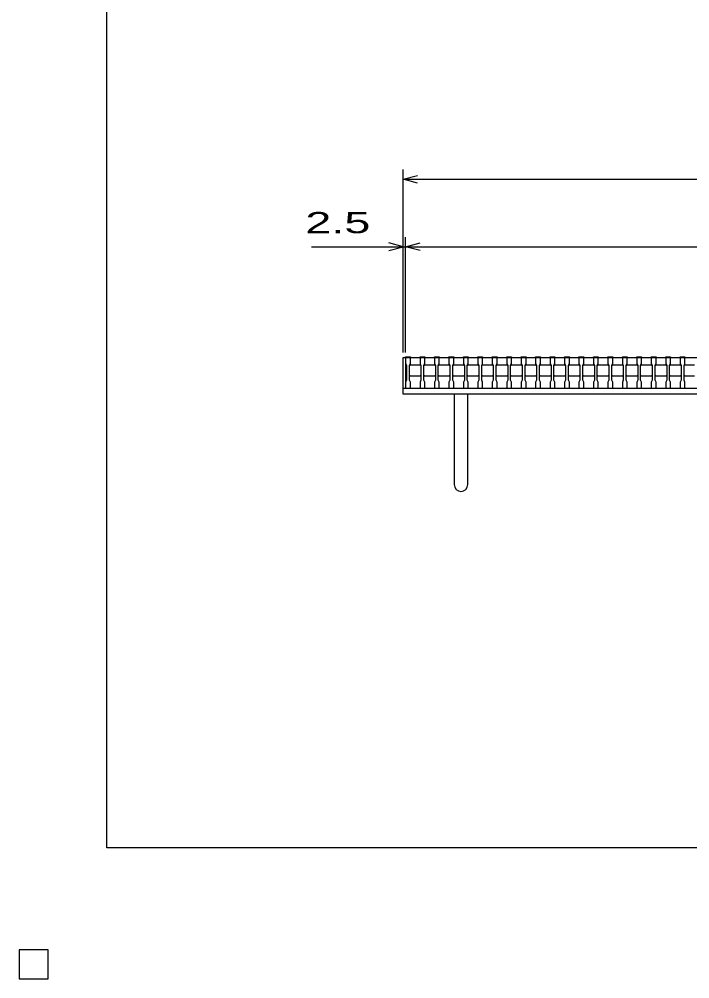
# Model space of a CAD drawing. Units: millimetres, scale not verified. Extents: x -1820 to 1731, y -1282 to 1054.
# Drawn here: x -1820 to -1124, y -1282 to -286 of the extents above; entities that cross this region are included whole.
import ezdxf
from ezdxf.enums import TextEntityAlignment as Align

# ---------------------------------------------------------------- set-up
doc = ezdxf.new("R2010")
doc.units = ezdxf.units.MM
doc.header["$LTSCALE"] = 10
for name, color, linetype, lineweight in [('0_2', 150, 'Continuous', 25), ('16', 3, 'Continuous', 25), ('19', 6, 'Continuous', 25), ('22', 4, 'Continuous', 25), ('24', 2, 'Continuous', 25)]:
    doc.layers.add(name, color=color, linetype=linetype, lineweight=lineweight)
doc.styles.add('ベクトル', font='')
doc.styles.get('ベクトル').set_extended_font_data('ベクトル')

msp = doc.modelspace()

# ---------------------------------------------------------------- linework, layer by layer
at = {"layer": '0_2'}
for p, q in [((-1729, -1146.5), (-1729, 1053.5)), ((1731, -1146.5), (-1729, -1146.5)), ((-1790, -1252.5), (-1820, -1252.5)), ((-1820, -1252.5), (-1820, -1282.5)), ((-1790, -1252.5), (-1820, -1252.5)), ((-1820, -1252.5), (-1820, -1282.5)), ((-1790, -1252.5), (-1820, -1252.5)), ((-1820, -1252.5), (-1820, -1282.5)), ((-1790, -1252.5), (-1820, -1252.5)), ((-1820, -1252.5), (-1820, -1282.5)), ((-1790, -1252.5), (-1820, -1252.5)), ((-1820, -1252.5), (-1820, -1282.5)), ((-1790, -1282.5), (-1790, -1252.5)), ((-1790, -1282.5), (-1790, -1252.5)), ((-1790, -1282.5), (-1790, -1252.5)), ((-1790, -1282.5), (-1790, -1252.5)), ((-1790, -1282.5), (-1790, -1252.5)), ((-1820, -1282.5), (-1790, -1282.5)), ((-1820, -1282.5), (-1790, -1282.5)), ((-1820, -1282.5), (-1790, -1282.5)), ((-1820, -1282.5), (-1790, -1282.5)), ((-1820, -1282.5), (-1790, -1282.5))]:
    msp.add_line(p, q, dxfattribs=at)
at = {"layer": '16'}
for p, q in [((-1419, -636.8), (-1414, -636.8)), ((-1419, -637.5), (-1419, -636.8)), ((-1419, -637.5), (-1419, -644)), ((-1414, -637.5), (-1419, -637.5)), ((-1419, -637.5), (-1419, -669.5)), ((-1419, -637.5), (-424, -637.5)), ((-1414, -636.8), (-1414, -637.5)), ((-1414, -644), (-1414, -637.5)), ((-1404, -636.8), (-1399, -636.8)), ((-1404, -637.5), (-1404, -636.8)), ((-1404, -637.5), (-1404, -644)), ((-1399, -637.5), (-1404, -637.5)), ((-1399, -636.8), (-1399, -637.5)), ((-1399, -644), (-1399, -637.5)), ((-1389, -636.8), (-1384, -636.8)), ((-1389, -637.5), (-1389, -636.8)), ((-1389, -637.5), (-1389, -644)), ((-1384, -637.5), (-1389, -637.5)), ((-1384, -636.8), (-1384, -637.5)), ((-1384, -644), (-1384, -637.5)), ((-1374, -636.8), (-1369, -636.8)), ((-1374, -637.5), (-1374, -636.8)), ((-1374, -637.5), (-1374, -644)), ((-1369, -637.5), (-1374, -637.5)), ((-1369, -636.8), (-1369, -637.5)), ((-1369, -644), (-1369, -637.5)), ((-1359, -636.8), (-1354, -636.8)), ((-1359, -637.5), (-1359, -636.8)), ((-1359, -637.5), (-1359, -644)), ((-1354, -637.5), (-1359, -637.5)), ((-1354, -636.8), (-1354, -637.5)), ((-1354, -644), (-1354, -637.5)), ((-1344, -636.8), (-1339, -636.8)), ((-1344, -637.5), (-1344, -636.8)), ((-1344, -637.5), (-1344, -644)), ((-1339, -637.5), (-1344, -637.5)), ((-1339, -636.8), (-1339, -637.5)), ((-1339, -644), (-1339, -637.5)), ((-1329, -636.8), (-1324, -636.8)), ((-1329, -637.5), (-1329, -636.8)), ((-1329, -637.5), (-1329, -644)), ((-1324, -637.5), (-1329, -637.5)), ((-1324, -636.8), (-1324, -637.5)), ((-1324, -644), (-1324, -637.5)), ((-1314, -636.8), (-1309, -636.8)), ((-1314, -637.5), (-1314, -636.8)), ((-1314, -637.5), (-1314, -644)), ((-1309, -637.5), (-1314, -637.5)), ((-1309, -636.8), (-1309, -637.5)), ((-1309, -644), (-1309, -637.5)), ((-1299, -636.8), (-1294, -636.8)), ((-1299, -637.5), (-1299, -636.8)), ((-1299, -637.5), (-1299, -644)), ((-1294, -637.5), (-1299, -637.5)), ((-1294, -636.8), (-1294, -637.5)), ((-1294, -644), (-1294, -637.5)), ((-1284, -636.8), (-1279, -636.8)), ((-1284, -637.5), (-1284, -636.8)), ((-1284, -637.5), (-1284, -644)), ((-1279, -637.5), (-1284, -637.5)), ((-1279, -636.8), (-1279, -637.5)), ((-1279, -644), (-1279, -637.5)), ((-1269, -636.8), (-1264, -636.8)), ((-1269, -637.5), (-1269, -636.8)), ((-1269, -637.5), (-1269, -644)), ((-1264, -637.5), (-1269, -637.5)), ((-1264, -636.8), (-1264, -637.5)), ((-1264, -644), (-1264, -637.5)), ((-1254, -636.8), (-1249, -636.8)), ((-1254, -637.5), (-1254, -636.8)), ((-1254, -637.5), (-1254, -644)), ((-1249, -637.5), (-1254, -637.5)), ((-1249, -636.8), (-1249, -637.5)), ((-1249, -644), (-1249, -637.5)), ((-1239, -636.8), (-1234, -636.8)), ((-1239, -637.5), (-1239, -636.8)), ((-1239, -637.5), (-1239, -644)), ((-1234, -637.5), (-1239, -637.5)), ((-1234, -636.8), (-1234, -637.5)), ((-1234, -644), (-1234, -637.5)), ((-1224, -636.8), (-1219, -636.8)), ((-1224, -637.5), (-1224, -636.8)), ((-1224, -637.5), (-1224, -644)), ((-1219, -637.5), (-1224, -637.5)), ((-1219, -636.8), (-1219, -637.5)), ((-1219, -644), (-1219, -637.5)), ((-1209, -636.8), (-1204, -636.8)), ((-1209, -637.5), (-1209, -636.8)), ((-1209, -637.5), (-1209, -644)), ((-1204, -637.5), (-1209, -637.5)), ((-1204, -636.8), (-1204, -637.5)), ((-1204, -644), (-1204, -637.5)), ((-1194, -636.8), (-1189, -636.8)), ((-1194, -637.5), (-1194, -636.8)), ((-1194, -637.5), (-1194, -644)), ((-1189, -637.5), (-1194, -637.5)), ((-1189, -636.8), (-1189, -637.5)), ((-1189, -644), (-1189, -637.5)), ((-1179, -636.8), (-1174, -636.8)), ((-1179, -637.5), (-1179, -636.8)), ((-1179, -637.5), (-1179, -644)), ((-1174, -637.5), (-1179, -637.5)), ((-1174, -636.8), (-1174, -637.5)), ((-1174, -644), (-1174, -637.5)), ((-1164, -636.8), (-1159, -636.8)), ((-1164, -637.5), (-1164, -636.8)), ((-1164, -637.5), (-1164, -644)), ((-1159, -637.5), (-1164, -637.5)), ((-1159, -636.8), (-1159, -637.5)), ((-1159, -644), (-1159, -637.5)), ((-1149, -636.8), (-1144, -636.8)), ((-1149, -637.5), (-1149, -636.8)), ((-1149, -637.5), (-1149, -644)), ((-1144, -637.5), (-1149, -637.5)), ((-1144, -636.8), (-1144, -637.5)), ((-1144, -644), (-1144, -637.5)), ((-1134, -636.8), (-1129, -636.8)), ((-1134, -637.5), (-1134, -636.8)), ((-1134, -637.5), (-1134, -644)), ((-1129, -637.5), (-1134, -637.5)), ((-1129, -636.8), (-1129, -637.5)), ((-1129, -644), (-1129, -637.5)), ((-1419, -644), (-1418, -646)), ((-1418, -646), (-1418, -661)), ((-1415, -646), (-1414, -644)), ((-1415, -646), (-1414, -645)), ((-1415, -661), (-1415, -646)), ((-1414, -645), (-1404, -645)), ((-1404, -644), (-1403, -646)), ((-1404, -645), (-1403, -646)), ((-1403, -646), (-1403, -661)), ((-1400, -646), (-1399, -644)), ((-1400, -646), (-1399, -645)), ((-1400, -661), (-1400, -646)), ((-1399, -645), (-1389, -645)), ((-1389, -644), (-1388, -646)), ((-1389, -645), (-1388, -646)), ((-1388, -646), (-1388, -661)), ((-1385, -646), (-1384, -644)), ((-1385, -646), (-1384, -645)), ((-1385, -661), (-1385, -646)), ((-1384, -645), (-1374, -645)), ((-1374, -644), (-1373, -646)), ((-1374, -645), (-1373, -646)), ((-1373, -646), (-1373, -661)), ((-1370, -646), (-1369, -644)), ((-1370, -646), (-1369, -645)), ((-1370, -661), (-1370, -646)), ((-1369, -645), (-1359, -645)), ((-1359, -644), (-1358, -646)), ((-1359, -645), (-1358, -646)), ((-1358, -646), (-1358, -661)), ((-1355, -646), (-1354, -644)), ((-1355, -646), (-1354, -645)), ((-1355, -661), (-1355, -646)), ((-1354, -645), (-1344, -645)), ((-1344, -644), (-1343, -646)), ((-1344, -645), (-1343, -646)), ((-1343, -646), (-1343, -661)), ((-1340, -646), (-1339, -644)), ((-1340, -646), (-1339, -645)), ((-1340, -661), (-1340, -646)), ((-1339, -645), (-1329, -645)), ((-1329, -644), (-1328, -646)), ((-1329, -645), (-1328, -646)), ((-1328, -646), (-1328, -661)), ((-1325, -646), (-1324, -644)), ((-1325, -646), (-1324, -645)), ((-1325, -661), (-1325, -646)), ((-1324, -645), (-1314, -645)), ((-1314, -644), (-1313, -646)), ((-1314, -645), (-1313, -646)), ((-1313, -646), (-1313, -661)), ((-1310, -646), (-1309, -644)), ((-1310, -646), (-1309, -645)), ((-1310, -661), (-1310, -646)), ((-1309, -645), (-1299, -645)), ((-1299, -644), (-1298, -646)), ((-1299, -645), (-1298, -646)), ((-1298, -646), (-1298, -661)), ((-1295, -646), (-1294, -644)), ((-1295, -646), (-1294, -645)), ((-1295, -661), (-1295, -646)), ((-1294, -645), (-1284, -645)), ((-1284, -644), (-1283, -646)), ((-1284, -645), (-1283, -646)), ((-1283, -646), (-1283, -661)), ((-1280, -646), (-1279, -644)), ((-1280, -646), (-1279, -645)), ((-1280, -661), (-1280, -646)), ((-1279, -645), (-1269, -645)), ((-1269, -644), (-1268, -646)), ((-1269, -645), (-1268, -646)), ((-1268, -646), (-1268, -661)), ((-1265, -646), (-1264, -644)), ((-1265, -646), (-1264, -645)), ((-1265, -661), (-1265, -646)), ((-1264, -645), (-1254, -645)), ((-1254, -644), (-1253, -646)), ((-1254, -645), (-1253, -646)), ((-1253, -646), (-1253, -661)), ((-1250, -646), (-1249, -644)), ((-1250, -646), (-1249, -645)), ((-1250, -661), (-1250, -646)), ((-1249, -645), (-1239, -645)), ((-1239, -644), (-1238, -646)), ((-1239, -645), (-1238, -646)), ((-1238, -646), (-1238, -661)), ((-1235, -646), (-1234, -644)), ((-1235, -646), (-1234, -645)), ((-1235, -661), (-1235, -646)), ((-1234, -645), (-1224, -645)), ((-1224, -644), (-1223, -646)), ((-1224, -645), (-1223, -646)), ((-1223, -646), (-1223, -661)), ((-1220, -646), (-1219, -644)), ((-1220, -646), (-1219, -645)), ((-1220, -661), (-1220, -646)), ((-1219, -645), (-1209, -645)), ((-1209, -644), (-1208, -646)), ((-1209, -645), (-1208, -646)), ((-1208, -646), (-1208, -661)), ((-1205, -646), (-1204, -644)), ((-1205, -646), (-1204, -645)), ((-1205, -661), (-1205, -646)), ((-1204, -645), (-1194, -645)), ((-1194, -644), (-1193, -646)), ((-1194, -645), (-1193, -646)), ((-1193, -646), (-1193, -661)), ((-1190, -646), (-1189, -644)), ((-1190, -646), (-1189, -645)), ((-1190, -661), (-1190, -646)), ((-1189, -645), (-1179, -645)), ((-1179, -644), (-1178, -646)), ((-1179, -645), (-1178, -646)), ((-1178, -646), (-1178, -661)), ((-1175, -646), (-1174, -644)), ((-1175, -646), (-1174, -645)), ((-1175, -661), (-1175, -646)), ((-1174, -645), (-1164, -645)), ((-1164, -644), (-1163, -646)), ((-1164, -645), (-1163, -646)), ((-1163, -646), (-1163, -661)), ((-1160, -646), (-1159, -644)), ((-1160, -646), (-1159, -645)), ((-1160, -661), (-1160, -646)), ((-1159, -645), (-1149, -645)), ((-1149, -644), (-1148, -646)), ((-1149, -645), (-1148, -646)), ((-1148, -646), (-1148, -661)), ((-1145, -646), (-1144, -644)), ((-1145, -646), (-1144, -645)), ((-1145, -661), (-1145, -646)), ((-1144, -645), (-1134, -645)), ((-1134, -644), (-1133, -646)), ((-1134, -645), (-1133, -646)), ((-1133, -646), (-1133, -661)), ((-1130, -646), (-1129, -644)), ((-1130, -646), (-1129, -645)), ((-1130, -661), (-1130, -646)), ((-1129, -645), (-1119, -645)), ((-1414, -657), (-1415, -656)), ((-1404, -657), (-1414, -657)), ((-1403, -656), (-1404, -657)), ((-1399, -657), (-1400, -656)), ((-1389, -657), (-1399, -657)), ((-1388, -656), (-1389, -657)), ((-1384, -657), (-1385, -656)), ((-1374, -657), (-1384, -657)), ((-1373, -656), (-1374, -657)), ((-1369, -657), (-1370, -656)), ((-1359, -657), (-1369, -657)), ((-1358, -656), (-1359, -657)), ((-1354, -657), (-1355, -656)), ((-1344, -657), (-1354, -657)), ((-1343, -656), (-1344, -657)), ((-1339, -657), (-1340, -656)), ((-1329, -657), (-1339, -657)), ((-1328, -656), (-1329, -657)), ((-1324, -657), (-1325, -656)), ((-1314, -657), (-1324, -657)), ((-1313, -656), (-1314, -657)), ((-1309, -657), (-1310, -656)), ((-1299, -657), (-1309, -657)), ((-1298, -656), (-1299, -657)), ((-1294, -657), (-1295, -656)), ((-1284, -657), (-1294, -657)), ((-1283, -656), (-1284, -657)), ((-1279, -657), (-1280, -656)), ((-1269, -657), (-1279, -657)), ((-1268, -656), (-1269, -657)), ((-1264, -657), (-1265, -656)), ((-1254, -657), (-1264, -657)), ((-1253, -656), (-1254, -657)), ((-1249, -657), (-1250, -656)), ((-1239, -657), (-1249, -657)), ((-1238, -656), (-1239, -657)), ((-1234, -657), (-1235, -656)), ((-1224, -657), (-1234, -657)), ((-1223, -656), (-1224, -657)), ((-1219, -657), (-1220, -656)), ((-1209, -657), (-1219, -657)), ((-1208, -656), (-1209, -657)), ((-1204, -657), (-1205, -656)), ((-1194, -657), (-1204, -657)), ((-1193, -656), (-1194, -657)), ((-1189, -657), (-1190, -656)), ((-1179, -657), (-1189, -657)), ((-1178, -656), (-1179, -657)), ((-1174, -657), (-1175, -656)), ((-1164, -657), (-1174, -657)), ((-1163, -656), (-1164, -657)), ((-1159, -657), (-1160, -656)), ((-1149, -657), (-1159, -657)), ((-1148, -656), (-1149, -657)), ((-1144, -657), (-1145, -656)), ((-1134, -657), (-1144, -657)), ((-1133, -656), (-1134, -657)), ((-1129, -657), (-1130, -656)), ((-1119, -657), (-1129, -657)), ((-1418, -661), (-1419, -663)), ((-1419, -663), (-1419, -669.5)), ((-1414, -663), (-1415, -661)), ((-1414, -669.5), (-1414, -663)), ((-1403, -661), (-1404, -663)), ((-1404, -663), (-1404, -669.5)), ((-1399, -663), (-1400, -661)), ((-1399, -669.5), (-1399, -663)), ((-1388, -661), (-1389, -663)), ((-1389, -663), (-1389, -669.5)), ((-1384, -663), (-1385, -661)), ((-1384, -669.5), (-1384, -663)), ((-1373, -661), (-1374, -663)), ((-1374, -663), (-1374, -669.5)), ((-1369, -663), (-1370, -661)), ((-1369, -669.5), (-1369, -663)), ((-1358, -661), (-1359, -663)), ((-1359, -663), (-1359, -669.5)), ((-1354, -663), (-1355, -661)), ((-1354, -669.5), (-1354, -663)), ((-1343, -661), (-1344, -663)), ((-1344, -663), (-1344, -669.5)), ((-1339, -663), (-1340, -661)), ((-1339, -669.5), (-1339, -663)), ((-1328, -661), (-1329, -663)), ((-1329, -663), (-1329, -669.5)), ((-1324, -663), (-1325, -661)), ((-1324, -669.5), (-1324, -663)), ((-1313, -661), (-1314, -663)), ((-1314, -663), (-1314, -669.5)), ((-1309, -663), (-1310, -661)), ((-1309, -669.5), (-1309, -663)), ((-1298, -661), (-1299, -663)), ((-1299, -663), (-1299, -669.5)), ((-1294, -663), (-1295, -661)), ((-1294, -669.5), (-1294, -663)), ((-1283, -661), (-1284, -663)), ((-1284, -663), (-1284, -669.5)), ((-1279, -663), (-1280, -661)), ((-1279, -669.5), (-1279, -663)), ((-1268, -661), (-1269, -663)), ((-1269, -663), (-1269, -669.5)), ((-1264, -663), (-1265, -661)), ((-1264, -669.5), (-1264, -663)), ((-1253, -661), (-1254, -663)), ((-1254, -663), (-1254, -669.5)), ((-1249, -663), (-1250, -661)), ((-1249, -669.5), (-1249, -663)), ((-1238, -661), (-1239, -663)), ((-1239, -663), (-1239, -669.5)), ((-1234, -663), (-1235, -661)), ((-1234, -669.5), (-1234, -663)), ((-1223, -661), (-1224, -663)), ((-1224, -663), (-1224, -669.5)), ((-1219, -663), (-1220, -661)), ((-1219, -669.5), (-1219, -663)), ((-1208, -661), (-1209, -663)), ((-1209, -663), (-1209, -669.5)), ((-1204, -663), (-1205, -661)), ((-1204, -669.5), (-1204, -663)), ((-1193, -661), (-1194, -663)), ((-1194, -663), (-1194, -669.5)), ((-1189, -663), (-1190, -661)), ((-1189, -669.5), (-1189, -663)), ((-1178, -661), (-1179, -663)), ((-1179, -663), (-1179, -669.5)), ((-1174, -663), (-1175, -661)), ((-1174, -669.5), (-1174, -663)), ((-1163, -661), (-1164, -663)), ((-1164, -663), (-1164, -669.5)), ((-1159, -663), (-1160, -661)), ((-1159, -669.5), (-1159, -663)), ((-1148, -661), (-1149, -663)), ((-1149, -663), (-1149, -669.5)), ((-1144, -663), (-1145, -661)), ((-1144, -669.5), (-1144, -663)), ((-1133, -661), (-1134, -663)), ((-1134, -663), (-1134, -669.5)), ((-1129, -663), (-1130, -661)), ((-1129, -669.5), (-1129, -663)), ((-1419, -669.5), (-1414, -669.5)), ((-1419, -669.5), (-424, -669.5)), ((-1404, -669.5), (-1399, -669.5)), ((-1389, -669.5), (-1384, -669.5)), ((-1374, -669.5), (-1369, -669.5)), ((-1359, -669.5), (-1354, -669.5)), ((-1344, -669.5), (-1339, -669.5)), ((-1329, -669.5), (-1324, -669.5)), ((-1314, -669.5), (-1309, -669.5)), ((-1299, -669.5), (-1294, -669.5)), ((-1284, -669.5), (-1279, -669.5)), ((-1269, -669.5), (-1264, -669.5)), ((-1254, -669.5), (-1249, -669.5)), ((-1239, -669.5), (-1234, -669.5)), ((-1224, -669.5), (-1219, -669.5)), ((-1209, -669.5), (-1204, -669.5)), ((-1194, -669.5), (-1189, -669.5)), ((-1179, -669.5), (-1174, -669.5)), ((-1164, -669.5), (-1159, -669.5)), ((-1149, -669.5), (-1144, -669.5)), ((-1134, -669.5), (-1129, -669.5)), ((-1790, -1252.5), (-1820, -1252.5)), ((-1820, -1252.5), (-1820, -1282.5)), ((-1790, -1252.5), (-1820, -1252.5)), ((-1820, -1252.5), (-1820, -1282.5)), ((-1790, -1252.5), (-1820, -1252.5)), ((-1820, -1252.5), (-1820, -1282.5)), ((-1790, -1252.5), (-1820, -1252.5)), ((-1820, -1252.5), (-1820, -1282.5)), ((-1790, -1252.5), (-1820, -1252.5)), ((-1820, -1252.5), (-1820, -1282.5)), ((-1790, -1282.5), (-1790, -1252.5)), ((-1790, -1282.5), (-1790, -1252.5)), ((-1790, -1282.5), (-1790, -1252.5)), ((-1790, -1282.5), (-1790, -1252.5)), ((-1790, -1282.5), (-1790, -1252.5)), ((-1820, -1282.5), (-1790, -1282.5)), ((-1820, -1282.5), (-1790, -1282.5)), ((-1820, -1282.5), (-1790, -1282.5)), ((-1820, -1282.5), (-1790, -1282.5)), ((-1820, -1282.5), (-1790, -1282.5))]:
    msp.add_line(p, q, dxfattribs=at)
at = {"layer": '19'}
for p, q in [((-1421.5, -669.5), (-1421.5, -637.5)), ((-1421.5, -637.5), (-1419, -637.5)), ((-1421.5, -669.5), (-421.5, -669.5)), ((-1421.5, -675.5), (-1421.5, -669.5)), ((-421.5, -675.5), (-1421.5, -675.5)), ((-1368.5, -675.5), (-1368.5, -769.5)), ((-1354.5, -769.5), (-1354.5, -675.5))]:
    msp.add_line(p, q, dxfattribs=at)
msp.add_arc((-1361.5, -769.5), 7, 180, 0, dxfattribs=at)
at = {"layer": '22'}
for p, q in [((-1421.5, -632.5), (-1421.5, -442.5)), ((-1421.5, -452.5), (-1406.5, -448.5)), ((-1406.5, -456.5), (-1421.5, -452.5)), ((-1421.5, -452.5), (-421.5, -452.5)), ((-1421.5, -632.5), (-1421.5, -512.5)), ((-1419, -632.5), (-1419, -512.5)), ((-1516.5, -522.5), (-1421.5, -522.5)), ((-1421.5, -522.5), (-1436.5, -518.5)), ((-1436.5, -526.5), (-1421.5, -522.5)), ((-1421.5, -522.5), (-1419, -522.5)), ((-1419, -522.5), (-1404, -518.5)), ((-1404, -526.5), (-1419, -522.5)), ((-1419, -522.5), (-424, -522.5))]:
    msp.add_line(p, q, dxfattribs=at)
at = {"layer": '22', "color": 2}
for p, q in [((-1790, -1252.5), (-1820, -1252.5)), ((-1820, -1252.5), (-1820, -1282.5)), ((-1790, -1252.5), (-1820, -1252.5)), ((-1820, -1252.5), (-1820, -1282.5)), ((-1790, -1252.5), (-1820, -1252.5)), ((-1820, -1252.5), (-1820, -1282.5)), ((-1790, -1282.5), (-1790, -1252.5)), ((-1790, -1282.5), (-1790, -1252.5)), ((-1790, -1282.5), (-1790, -1252.5)), ((-1820, -1282.5), (-1790, -1282.5)), ((-1820, -1282.5), (-1790, -1282.5)), ((-1820, -1282.5), (-1790, -1282.5))]:
    msp.add_line(p, q, dxfattribs=at)
at = {"layer": '24', "color": 4}
for p, q in [((-1790, -1252.5), (-1820, -1252.5)), ((-1820, -1252.5), (-1820, -1282.5)), ((-1790, -1252.5), (-1820, -1252.5)), ((-1820, -1252.5), (-1820, -1282.5)), ((-1790, -1252.5), (-1820, -1252.5)), ((-1820, -1252.5), (-1820, -1282.5)), ((-1790, -1282.5), (-1790, -1252.5)), ((-1790, -1282.5), (-1790, -1252.5)), ((-1790, -1282.5), (-1790, -1252.5)), ((-1820, -1282.5), (-1790, -1282.5)), ((-1820, -1282.5), (-1790, -1282.5)), ((-1820, -1282.5), (-1790, -1282.5))]:
    msp.add_line(p, q, dxfattribs=at)

# ---------------------------------------------------------------- texts
at = {"layer": '22', "color": 2, "style": 'ベクトル', "width": 1.65}
msp.add_text(' 2.5 ', height=21.99, dxfattribs=at).set_placement((-1536.5, -497.5), align=Align.MIDDLE_LEFT)

doc.saveas('drawing.dxf')
